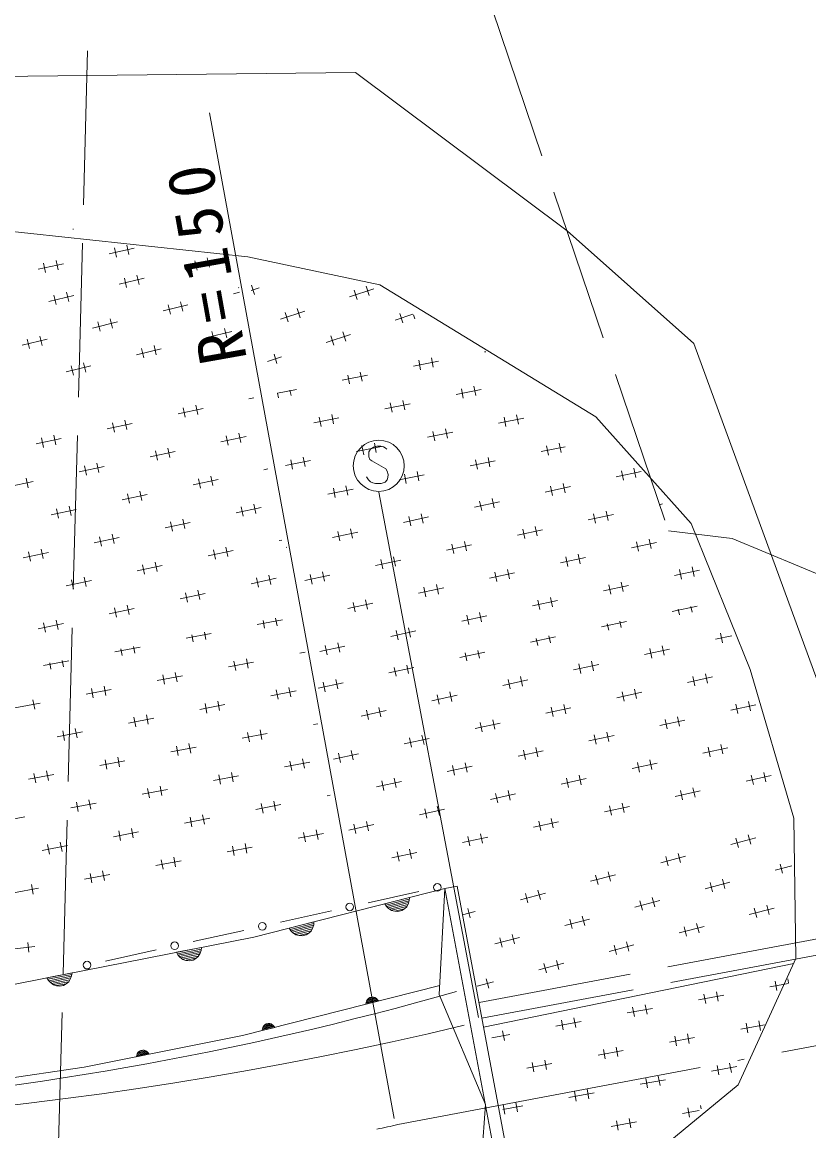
# Model space of a CAD drawing. Units: millimetres, scale not verified. Extents: x -23078 to 616922, y -205489 to 154511.
# Drawn here: x 144433 to 175126, y 47838 to 91067 of the extents above; entities that cross this region are included whole.
import ezdxf

# ---------------------------------------------------------------- set-up
doc = ezdxf.new("R2010")
doc.units = ezdxf.units.MM
doc.header["$LTSCALE"] = 1000
doc.linetypes.add('DASHED', pattern=[7.5, 6, -1.5])
doc.linetypes.add('LONG_DASHED_DOTTED', pattern=[15.25, 12, -1.5, 0.25, -1.5])
doc.layers.add('S-BGD', color=7, linetype='Continuous', lineweight=13)
doc.styles.add('ＭＳ ゴシック', font='')
doc.styles.get('ＭＳ ゴシック').set_extended_font_data('MS Gothic')

msp = doc.modelspace()

# ---------------------------------------------------------------- linework, layer by layer
at = {"layer": 'S-BGD', "linetype": 'DASHED'}
for p, q in [((162781, 91545), (169646, 71239)), ((146987, 89945), (145804, 45400)), ((169646, 71239), (172139, 70928)), ((172139, 70928), (189175, 63864)), ((162259, 52838), (249561, 69301)), ((162374, 52229), (249671, 68692))]:
    msp.add_line(p, q, dxfattribs=at)
at = {"layer": 'S-BGD'}
for p, q in [((143390, 88951), (157437, 89105)), ((157437, 89105), (165695, 82931)), ((158950, 48317), (151737, 87530)), ((146429, 82984), (146424, 83006)), ((143544, 82961), (153236, 81920)), ((165695, 82931), (170634, 78532)), ((148804, 82249), (147827, 82036)), ((148112, 81904), (148032, 82270)), ((148521, 82377), (148601, 82010)), ((145757, 81774), (145837, 81408)), ((151942, 81754), (150970, 81517)), ((151258, 81392), (151169, 81756)), ((151655, 81875), (151744, 81510)), ((153236, 81920), (158384, 80825)), ((146041, 81647), (145064, 81434)), ((145348, 81301), (145269, 81668)), ((149194, 81084), (148222, 80848)), ((148510, 80722), (148421, 81087)), ((148907, 81205), (148996, 80841)), ((146446, 80415), (145474, 80178)), ((145762, 80053), (145673, 80417)), ((146159, 80535), (146248, 80171)), ((152911, 80535), (152679, 80478)), ((152881, 80703), (152878, 80717)), ((153682, 80708), (153368, 80606)), ((153387, 80807), (153503, 80450)), ((158154, 80670), (157203, 80362)), ((157499, 80258), (157384, 80615)), ((157859, 80769), (157975, 80412)), ((158384, 80825), (166817, 75678)), ((150902, 80045), (149931, 79808)), ((150219, 79683), (150130, 80047)), ((150616, 80166), (150704, 79801)), ((155463, 79798), (154512, 79490)), ((154808, 79387), (154693, 79743)), ((155168, 79897), (155284, 79541)), ((159676, 79676), (158984, 79452)), ((159280, 79349), (159165, 79705)), ((159706, 79656), (159756, 79503)), ((148154, 79376), (147183, 79139)), ((147471, 79013), (147382, 79378)), ((147868, 79496), (147956, 79132)), ((152325, 79127), (152413, 78762)), ((145406, 78706), (144435, 78469)), ((144723, 78344), (144634, 78708)), ((145120, 78826), (145208, 78462)), ((152611, 79006), (151640, 78769)), ((151928, 78644), (151839, 79008)), ((157244, 78889), (156293, 78581)), ((156590, 78477), (156474, 78834)), ((156950, 78988), (157065, 78631)), ((149863, 78336), (148892, 78100)), ((149180, 77974), (149091, 78339)), ((149577, 78457), (149665, 78093)), ((170634, 78532), (178900, 55976)), ((154554, 78017), (154006, 77840)), ((154259, 78116), (154374, 77759)), ((160679, 77850), (159698, 77655)), ((159981, 77517), (159908, 77885)), ((160398, 77983), (160471, 77615)), ((162528, 78218), (162473, 78207)), ((147115, 77667), (146144, 77430)), ((146431, 77305), (146343, 77669)), ((146828, 77787), (146917, 77423)), ((157625, 77426), (157697, 77063)), ((157905, 77298), (156924, 77103)), ((157207, 76965), (157140, 77302)), ((155131, 76746), (154389, 76599)), ((154433, 76414), (154395, 76600)), ((154881, 76724), (154923, 76511)), ((162342, 76739), (161361, 76544)), ((161644, 76406), (161570, 76774)), ((162061, 76872), (162134, 76504)), ((151209, 76133), (151287, 75766)), ((153469, 76424), (153280, 76384)), ((159568, 76187), (158587, 75992)), ((158870, 75854), (158796, 76222)), ((159287, 76320), (159360, 75952)), ((151492, 76004), (150514, 75796)), ((150798, 75662), (150720, 76029)), ((156096, 75303), (156022, 75670)), ((156513, 75768), (156586, 75400)), ((163307, 75295), (163233, 75663)), ((163724, 75760), (163797, 75393)), ((166817, 75678), (170536, 71516)), ((148725, 75417), (147747, 75209)), ((148031, 75075), (147953, 75442)), ((148442, 75546), (148520, 75179)), ((156794, 75635), (155813, 75440)), ((164005, 75628), (163024, 75433)), ((145958, 74830), (144980, 74622)), ((145264, 74488), (145186, 74855)), ((145675, 74959), (145753, 74592)), ((153169, 74914), (152191, 74707)), ((152475, 74573), (152397, 74939)), ((152886, 75043), (152964, 74676)), ((161231, 75076), (160250, 74881)), ((160533, 74743), (160459, 75111)), ((160950, 75209), (161023, 74841)), ((150119, 74456), (150197, 74089)), ((158457, 74524), (157476, 74329)), ((157758, 74191), (157685, 74559)), ((158026, 74419), (157961, 74309)), ((158136, 74494), (158026, 74419)), ((158266, 74529), (158136, 74494)), ((158176, 74657), (158249, 74289)), ((158421, 74529), (158266, 74529)), ((158526, 74509), (158421, 74529)), ((158601, 74474), (158526, 74509)), ((158656, 74414), (158601, 74474)), ((165624, 74508), (164687, 74322)), ((164970, 74184), (164896, 74552)), ((165387, 74649), (165460, 74281)), ((150402, 74327), (149424, 74119)), ((149708, 73985), (149630, 74352)), ((155683, 73972), (154702, 73777)), ((154984, 73640), (154911, 74007)), ((155402, 74105), (155475, 73737)), ((157961, 74309), (157956, 74194)), ((157956, 74194), (157961, 74119)), ((157961, 74119), (158001, 74019)), ((158001, 74019), (158071, 73964)), ((158071, 73964), (158616, 73649)), ((162894, 73965), (161913, 73770)), ((162195, 73632), (162122, 74000)), ((162613, 74097), (162686, 73730)), ((147635, 73740), (146657, 73532)), ((146941, 73398), (146863, 73765)), ((147352, 73869), (147430, 73502)), ((154019, 73649), (153868, 73617)), ((158616, 73649), (158676, 73559)), ((158676, 73559), (158716, 73434)), ((159839, 73546), (159912, 73178)), ((168587, 73548), (167609, 73339)), ((167893, 73205), (167815, 73572)), ((168304, 73677), (168382, 73310)), ((144868, 73153), (143890, 72945)), ((144585, 73282), (144663, 72915)), ((152079, 73237), (151101, 73030)), ((151385, 72896), (151307, 73262)), ((151796, 73366), (151874, 72999)), ((157941, 73219), (157871, 73334)), ((158021, 73144), (157941, 73219)), ((158116, 73099), (158021, 73144)), ((158216, 73084), (158116, 73099)), ((158446, 73084), (158216, 73084)), ((158601, 73129), (158446, 73084)), ((158671, 73219), (158601, 73129)), ((158706, 73314), (158671, 73219)), ((158716, 73434), (158706, 73314)), ((160120, 73413), (159139, 73218)), ((159421, 73080), (159348, 73448)), ((165538, 73085), (165617, 72718)), ((149312, 72650), (148334, 72442)), ((148618, 72309), (148540, 72675)), ((149029, 72779), (149107, 72412)), ((157346, 72861), (156365, 72666)), ((156647, 72528), (156574, 72896)), ((157065, 72994), (157138, 72626)), ((158346, 72747), (162238, 52263)), ((165821, 72956), (164843, 72747)), ((165128, 72614), (165049, 72980)), ((153473, 72276), (153551, 71910)), ((163055, 72365), (162078, 72156)), ((162362, 72022), (162283, 72389)), ((162772, 72493), (162851, 72127)), ((169420, 72280), (169288, 72252)), ((146545, 72063), (145567, 71855)), ((145851, 71721), (145773, 72088)), ((146262, 72192), (146340, 71825)), ((153756, 72147), (152778, 71940)), ((153062, 71806), (152984, 72173)), ((160290, 71773), (159312, 71564)), ((159596, 71430), (159517, 71797)), ((160006, 71902), (160085, 71535)), ((167500, 71869), (166522, 71660)), ((166806, 71527), (166728, 71893)), ((167217, 71998), (167295, 71631)), ((150989, 71560), (150011, 71353)), ((150295, 71219), (150217, 71586)), ((150706, 71689), (150784, 71322)), ((164451, 71406), (164529, 71040)), ((170536, 71516), (172836, 65821)), ((148222, 70973), (147244, 70765)), ((147528, 70632), (147450, 70998)), ((147939, 71102), (148017, 70735)), ((157524, 71181), (156546, 70972)), ((156830, 70839), (156752, 71205)), ((157241, 71310), (157319, 70943)), ((164734, 71278), (163756, 71068)), ((164040, 70935), (163962, 71302)), ((168896, 70911), (168974, 70544)), ((145172, 70515), (145250, 70148)), ((152666, 70470), (151688, 70263)), ((151972, 70129), (151894, 70496)), ((152383, 70599), (152461, 70233)), ((154570, 70874), (154455, 70850)), ((154758, 70590), (154739, 70586)), ((161968, 70686), (160990, 70477)), ((161275, 70343), (161196, 70710)), ((161685, 70815), (161764, 70448)), ((169179, 70782), (168201, 70573)), ((168485, 70440), (168407, 70806)), ((145455, 70386), (144477, 70178)), ((144761, 70044), (144683, 70411)), ((159202, 70094), (158225, 69885)), ((158509, 69752), (158430, 70118)), ((158919, 70223), (158998, 69856)), ((166413, 70191), (165435, 69981)), ((165719, 69848), (165641, 70215)), ((166130, 70319), (166208, 69952)), ((149899, 69883), (148921, 69676)), ((149205, 69542), (149127, 69909)), ((149616, 70012), (149694, 69645)), ((156153, 69631), (156232, 69264)), ((163647, 69599), (162669, 69390)), ((162953, 69256), (162875, 69623)), ((163364, 69727), (163442, 69361)), ((170858, 69695), (169880, 69486)), ((170164, 69353), (170085, 69719)), ((170574, 69824), (170653, 69457)), ((147132, 69296), (146154, 69089)), ((146438, 68955), (146360, 69321)), ((146849, 69425), (146927, 69058)), ((154343, 69381), (153365, 69173)), ((153649, 69039), (153571, 69406)), ((154060, 69510), (154138, 69143)), ((156437, 69503), (155459, 69293)), ((155743, 69160), (155665, 69527)), ((167809, 69232), (167887, 68865)), ((151576, 68793), (150598, 68586)), ((150882, 68452), (150804, 68819)), ((151293, 68922), (151371, 68556)), ((160881, 69007), (159903, 68798)), ((160188, 68664), (160109, 69031)), ((160598, 69136), (160677, 68769)), ((168092, 69104), (167114, 68894)), ((167398, 68761), (167320, 69128)), ((148526, 68335), (148604, 67969)), ((158115, 68415), (157138, 68206)), ((157422, 68073), (157343, 68439)), ((157832, 68544), (157911, 68177)), ((165326, 68512), (164348, 68303)), ((164632, 68169), (164554, 68536)), ((165043, 68640), (165121, 68274)), ((148809, 68206), (147831, 67999)), ((148115, 67865), (148037, 68232)), ((162560, 67920), (161582, 67711)), ((161866, 67577), (161788, 67944)), ((162277, 68049), (162355, 67682)), ((170775, 68299), (169797, 68087)), ((170082, 67955), (170033, 68181)), ((170522, 68282), (170570, 68060)), ((146043, 67619), (145064, 67412)), ((145348, 67278), (145271, 67644)), ((145760, 67748), (145837, 67381)), ((154588, 67769), (153606, 67580)), ((153887, 67441), (153831, 67734)), ((154321, 67831), (154378, 67535)), ((159511, 67457), (159589, 67090)), ((168010, 67700), (167033, 67489)), ((167317, 67356), (167262, 67611)), ((167752, 67712), (167806, 67462)), ((151810, 67236), (150828, 67047)), ((151109, 66908), (151057, 67183)), ((151547, 67280), (151600, 67002)), ((159794, 67328), (158816, 67119)), ((159101, 66986), (159022, 67352)), ((165246, 67102), (164269, 66890)), ((164553, 66757), (164492, 67041)), ((164981, 67141), (165042, 66863)), ((172117, 67143), (171479, 67004)), ((171763, 66872), (171684, 67238)), ((149032, 66703), (148050, 66515)), ((148332, 66375), (148282, 66632)), ((148773, 66729), (148823, 66469)), ((157028, 66737), (156050, 66528)), ((156335, 66394), (156256, 66761)), ((156745, 66865), (156824, 66499)), ((169692, 66617), (168714, 66406)), ((168999, 66273), (168920, 66639)), ((169408, 66745), (169488, 66379)), ((146255, 66170), (145272, 65982)), ((145998, 66179), (146045, 65936)), ((152765, 65785), (152694, 66154)), ((153185, 66248), (153256, 65880)), ((155479, 66500), (155261, 66458)), ((162482, 66503), (161504, 66291)), ((161789, 66158), (161721, 66470)), ((162211, 66571), (162277, 66264)), ((166644, 66147), (166723, 65780)), ((145554, 65842), (145508, 66081)), ((150407, 65715), (150478, 65347)), ((153465, 66113), (152483, 65925)), ((159717, 65904), (158740, 65692)), ((159024, 65560), (158951, 65900)), ((159440, 66001), (159513, 65665)), ((166927, 66019), (165950, 65807)), ((166235, 65674), (166155, 66041)), ((172836, 65821), (174537, 60027)), ((150688, 65580), (149706, 65392)), ((149987, 65253), (149916, 65621)), ((156953, 65305), (155976, 65094)), ((156260, 64961), (156181, 65327)), ((156670, 65430), (156749, 65067)), ((164163, 65420), (163186, 65208)), ((163470, 65076), (163391, 65442)), ((163880, 65548), (163959, 65181)), ((171373, 65535), (170396, 65323)), ((170680, 65190), (170601, 65557)), ((171090, 65663), (171169, 65296)), ((147910, 65048), (146928, 64859)), ((147209, 64720), (147138, 65088)), ((147629, 65182), (147700, 64814)), ((155121, 64991), (154139, 64803)), ((154420, 64663), (154349, 65031)), ((154840, 65126), (154911, 64757)), ((161115, 64949), (161195, 64583)), ((168609, 64936), (167632, 64724)), ((167916, 64591), (167837, 64958)), ((168325, 65064), (168405, 64697)), ((145132, 64515), (144150, 64326)), ((144852, 64649), (144922, 64281)), ((152343, 64458), (151361, 64270)), ((151642, 64130), (151572, 64498)), ((152063, 64593), (152133, 64224)), ((161399, 64821), (160421, 64610)), ((160706, 64477), (160627, 64843)), ((165561, 64465), (165640, 64099)), ((173055, 64452), (172077, 64240)), ((172362, 64107), (172283, 64474)), ((172771, 64580), (172851, 64213)), ((149285, 64060), (149355, 63691)), ((158634, 64223), (157657, 64011)), ((157942, 63878), (157862, 64245)), ((158351, 64350), (158430, 63984)), ((165845, 64337), (164867, 64125)), ((165152, 63993), (165072, 64359)), ((170007, 63981), (170086, 63614)), ((149565, 63925), (148583, 63737)), ((148864, 63597), (148794, 63966)), ((155965, 63713), (155794, 63680)), ((163080, 63738), (162103, 63527)), ((162387, 63394), (162308, 63760)), ((162797, 63866), (162876, 63500)), ((170290, 63853), (169313, 63641)), ((169598, 63509), (169518, 63875)), ((146787, 63392), (145805, 63204)), ((146087, 63064), (146016, 63433)), ((146507, 63527), (146578, 63159)), ((153998, 63336), (153016, 63147)), ((153298, 63008), (153227, 63376)), ((153718, 63470), (153789, 63102)), ((160316, 63140), (159339, 62928)), ((159623, 62795), (159544, 63162)), ((160032, 63268), (160112, 62901)), ((167526, 63254), (166549, 63043)), ((166833, 62910), (166754, 63276)), ((167243, 63382), (167322, 63016)), ((151221, 62803), (150238, 62614)), ((150520, 62475), (150449, 62843)), ((150940, 62937), (151011, 62569)), ((164478, 62784), (164558, 62417)), ((171972, 62770), (170995, 62559)), ((171279, 62426), (171200, 62792)), ((171688, 62898), (171768, 62532)), ((148443, 62270), (147461, 62081)), ((147742, 61942), (147671, 62310)), ((148162, 62404), (148233, 62036)), ((154953, 61885), (154882, 62254)), ((155373, 62348), (155444, 61979)), ((157552, 62541), (156574, 62329)), ((156859, 62197), (156779, 62563)), ((157268, 62669), (157347, 62302)), ((164762, 62656), (163784, 62444)), ((164069, 62311), (163990, 62678)), ((168924, 62299), (169004, 61933)), ((145385, 61872), (145455, 61503)), ((155654, 62213), (154672, 62025)), ((161997, 62057), (161020, 61845)), ((161305, 61712), (161225, 62079)), ((161714, 62185), (161793, 61818)), ((169208, 62172), (168230, 61960)), ((168515, 61827), (168435, 62194)), ((145665, 61737), (144683, 61549)), ((144964, 61409), (144894, 61777)), ((152876, 61680), (151894, 61492)), ((152175, 61352), (152104, 61721)), ((152595, 61815), (152666, 61447)), ((159233, 61458), (158256, 61247)), ((158540, 61114), (158461, 61480)), ((158950, 61586), (159029, 61220)), ((166443, 61573), (165466, 61361)), ((165751, 61228), (165671, 61595)), ((166160, 61701), (166239, 61334)), ((173654, 61687), (172676, 61476)), ((172961, 61343), (172881, 61710)), ((173370, 61815), (173449, 61449)), ((150098, 61147), (149116, 60959)), ((149397, 60819), (149327, 61188)), ((149818, 61282), (149888, 60914)), ((163679, 60974), (162702, 60762)), ((162986, 60630), (162907, 60996)), ((163396, 61102), (163475, 60736)), ((170889, 61089), (169912, 60877)), ((170196, 60744), (170117, 61111)), ((170606, 61217), (170685, 60850)), ((147320, 60614), (146338, 60426)), ((146620, 60287), (146549, 60655)), ((147040, 60749), (147111, 60381)), ((154531, 60558), (153549, 60369)), ((153830, 60230), (153760, 60598)), ((154251, 60692), (154321, 60324)), ((156451, 60926), (156327, 60902)), ((167841, 60618), (167921, 60251)), ((151473, 60160), (151544, 59791)), ((160915, 60375), (159937, 60164)), ((160222, 60031), (160143, 60397)), ((160631, 60503), (160711, 60137)), ((168125, 60490), (167148, 60278)), ((167432, 60146), (167353, 60512)), ((144543, 60082), (143560, 59893)), ((151753, 60025), (150771, 59837)), ((151053, 59697), (150982, 60065)), ((158150, 59777), (157173, 59565)), ((157458, 59432), (157378, 59799)), ((157867, 59905), (157946, 59538)), ((165361, 59891), (164383, 59680)), ((164668, 59547), (164588, 59913)), ((165077, 60019), (165156, 59653)), ((174537, 60027), (174625, 54551)), ((148976, 59492), (147994, 59304)), ((148275, 59164), (148204, 59532)), ((148695, 59627), (148766, 59258)), ((156187, 59435), (155204, 59247)), ((155486, 59108), (155415, 59476)), ((155906, 59570), (155977, 59202)), ((162596, 59293), (161619, 59081)), ((161903, 58948), (161824, 59315)), ((162313, 59420), (162392, 59054)), ((173053, 59262), (172085, 59007)), ((172376, 58887), (172280, 59250)), ((172764, 59377), (172859, 59014)), ((146198, 58959), (145216, 58771)), ((145497, 58631), (145426, 59000)), ((145917, 59094), (145988, 58725)), ((153409, 58903), (152427, 58714)), ((152708, 58575), (152637, 58943)), ((153128, 59037), (153199, 58669)), ((159548, 58822), (159628, 58455)), ((150631, 58370), (149649, 58181)), ((149930, 58042), (149860, 58410)), ((150351, 58504), (150421, 58136)), ((159832, 58694), (158855, 58482)), ((159139, 58349), (159060, 58716)), ((170317, 58543), (169350, 58288)), ((169640, 58168), (169545, 58531)), ((170028, 58658), (170124, 58295)), ((147573, 57971), (147643, 57603)), ((167293, 57939), (167388, 57576)), ((174468, 58171), (173813, 57999)), ((174103, 57879), (174007, 58242)), ((147853, 57837), (146871, 57648)), ((147152, 57509), (147082, 57877)), ((167582, 57824), (166614, 57569)), ((166904, 57449), (166809, 57812)), ((172044, 57534), (171077, 57280)), ((171367, 57160), (171272, 57523)), ((171755, 57650), (171851, 57287)), ((145075, 57304), (144093, 57115)), ((144795, 57438), (144866, 57070)), ((153469, 55392), (160927, 57290)), ((157933, 56730), (159915, 57169)), ((160927, 57290), (160704, 53149)), ((160927, 57290), (161409, 57380)), ((163777, 42064), (160927, 57290)), ((161409, 57380), (164259, 42154)), ((164846, 57105), (163879, 56851)), ((164169, 56730), (164074, 57093)), ((164557, 57220), (164653, 56857)), ((158578, 56692), (159547, 56939)), ((158643, 56590), (158578, 56692)), ((159538, 56872), (158618, 56638)), ((158657, 56583), (159530, 56805)), ((159509, 56735), (158712, 56533)), ((158771, 56483), (159476, 56663)), ((159505, 56709), (159438, 56578)), ((159537, 56817), (159505, 56709)), ((159547, 56939), (159537, 56817)), ((169309, 56815), (168342, 56561)), ((168632, 56441), (168536, 56804)), ((169020, 56931), (169115, 56568)), ((173483, 56641), (173578, 56279)), ((154516, 55972), (156498, 56412)), ((158725, 56510), (158643, 56590)), ((158847, 56428), (158725, 56510)), ((159433, 56587), (158847, 56438)), ((158968, 56397), (158847, 56428)), ((159091, 56389), (158968, 56397)), ((158976, 56406), (159337, 56498)), ((159241, 56428), (159091, 56389)), ((159346, 56493), (159241, 56428)), ((159438, 56578), (159346, 56493)), ((162110, 56386), (161609, 56254)), ((161822, 56501), (161917, 56138)), ((166284, 56212), (166380, 55849)), ((173772, 56526), (172804, 56272)), ((173094, 56152), (172999, 56514)), ((154849, 55743), (155818, 55990)), ((155809, 55923), (154888, 55689)), ((154928, 55634), (155800, 55856)), ((155779, 55787), (154982, 55584)), ((155807, 55869), (155776, 55760)), ((155818, 55990), (155807, 55869)), ((166573, 56096), (165606, 55842)), ((165896, 55722), (165801, 56085)), ((171036, 55807), (170069, 55553)), ((170359, 55433), (170264, 55795)), ((170747, 55922), (170843, 55560)), ((143362, 53406), (153469, 55392)), ((151099, 55215), (153081, 55654)), ((154913, 55641), (154849, 55743)), ((154996, 55561), (154913, 55641)), ((155117, 55479), (154996, 55561)), ((155041, 55534), (155746, 55714)), ((155703, 55638), (155117, 55489)), ((155239, 55448), (155117, 55479)), ((155362, 55440), (155239, 55448)), ((155246, 55458), (155607, 55549)), ((155512, 55479), (155362, 55440)), ((155617, 55544), (155512, 55479)), ((155708, 55629), (155617, 55544)), ((155776, 55760), (155708, 55629)), ((163838, 55377), (162871, 55123)), ((163161, 55003), (163065, 55366)), ((163549, 55493), (163644, 55130)), ((143932, 54908), (144926, 55020)), ((144656, 55181), (144698, 54808)), ((150451, 54799), (151432, 54992)), ((151420, 54926), (150488, 54743)), ((151432, 54992), (151415, 54871)), ((168300, 55088), (167333, 54834)), ((167623, 54714), (167528, 55076)), ((168012, 55204), (168107, 54841)), ((147682, 54457), (149664, 54896)), ((150510, 54694), (150451, 54799)), ((150588, 54609), (150510, 54694)), ((150524, 54686), (151407, 54860)), ((151383, 54791), (150576, 54633)), ((150705, 54520), (150588, 54609)), ((150632, 54580), (151346, 54720)), ((151299, 54647), (150705, 54531)), ((150824, 54483), (150705, 54520)), ((150947, 54469), (150824, 54483)), ((150833, 54492), (151198, 54564)), ((151099, 54498), (150947, 54469)), ((151207, 54558), (151099, 54498)), ((151303, 54638), (151207, 54558)), ((151378, 54765), (151303, 54638)), ((151415, 54871), (151378, 54765)), ((165276, 54485), (165371, 54122)), ((174625, 54551), (172370, 49630)), ((162438, 51885), (174537, 54358)), ((165565, 54369), (164598, 54115)), ((164888, 53995), (164793, 54357)), ((145398, 53806), (146379, 53999)), ((145457, 53701), (145398, 53806)), ((146366, 53933), (145434, 53750)), ((145534, 53616), (145457, 53701)), ((145471, 53693), (146354, 53867)), ((146329, 53798), (145522, 53640)), ((145651, 53527), (145534, 53616)), ((145578, 53587), (146292, 53727)), ((146245, 53654), (145652, 53538)), ((146250, 53645), (146153, 53565)), ((146324, 53772), (146250, 53645)), ((146362, 53878), (146324, 53772)), ((146379, 53999), (146362, 53878)), ((162829, 53650), (162181, 53480)), ((162541, 53766), (162636, 53403)), ((173884, 53310), (173817, 53679)), ((174309, 53769), (174339, 53604)), ((145771, 53490), (145651, 53527)), ((145893, 53475), (145771, 53490)), ((145779, 53499), (146145, 53571)), ((146045, 53505), (145893, 53475)), ((146153, 53565), (146045, 53505)), ((160724, 53509), (153027, 51552)), ((171526, 53259), (171594, 52890)), ((174327, 53584), (173604, 53452)), ((158331, 52901), (157846, 52777)), ((157846, 52777), (157851, 52838)), ((157850, 52811), (158311, 52928)), ((157851, 52838), (157867, 52892)), ((158291, 52955), (157855, 52844)), ((157865, 52879), (158264, 52980)), ((157867, 52892), (157901, 52958)), ((158234, 53005), (157882, 52916)), ((157901, 52958), (157947, 53000)), ((157903, 52953), (158196, 53028)), ((157947, 53000), (157999, 53033)), ((158132, 53044), (157951, 52998)), ((157999, 53033), (158074, 53052)), ((158074, 53052), (158136, 53048)), ((158136, 53048), (158196, 53033)), ((158196, 53033), (158257, 52992)), ((158257, 52992), (158298, 52952)), ((158298, 52952), (158331, 52901)), ((160704, 53149), (162513, 48870)), ((168744, 52750), (168812, 52381)), ((171806, 53122), (170822, 52942)), ((171102, 52800), (171035, 53169)), ((169023, 52613), (168040, 52433)), ((168320, 52291), (168252, 52660)), ((153807, 51783), (154268, 51900)), ((154248, 51927), (153812, 51816)), ((153822, 51851), (154221, 51953)), ((153824, 51865), (153858, 51930)), ((154191, 51977), (153839, 51888)), ((153858, 51930), (153903, 51972)), ((153860, 51925), (154153, 52000)), ((153903, 51972), (153956, 52005)), ((154089, 52016), (153908, 51970)), ((153956, 52005), (154031, 52024)), ((154031, 52024), (154092, 52021)), ((154092, 52021), (154153, 52005)), ((154153, 52005), (154214, 51964)), ((154214, 51964), (154255, 51924)), ((154255, 51924), (154287, 51873)), ((166241, 52104), (165258, 51923)), ((165538, 51782), (165470, 52150)), ((165962, 52241), (166030, 51872)), ((173396, 51976), (172468, 51806)), ((172748, 51664), (172680, 52033)), ((173172, 52123), (173240, 51754)), ((153027, 51552), (146848, 50317)), ((154287, 51873), (153803, 51750)), ((153803, 51750), (153808, 51810)), ((153808, 51810), (153824, 51865)), ((163459, 51594), (162758, 51466)), ((163180, 51731), (163247, 51362)), ((170669, 51477), (169686, 51296)), ((169966, 51155), (169898, 51523)), ((170390, 51614), (170458, 51245)), ((167184, 50645), (167116, 51014)), ((167608, 51104), (167675, 50735)), ((149385, 50824), (148895, 50726)), ((148895, 50726), (148903, 50786)), ((148901, 50759), (149367, 50852)), ((148903, 50786), (148922, 50840)), ((149348, 50880), (148907, 50792)), ((148919, 50826), (149322, 50907)), ((148922, 50840), (148959, 50903)), ((149294, 50933), (148938, 50862)), ((148959, 50903), (149007, 50943)), ((148961, 50898), (149258, 50958)), ((149007, 50943), (149061, 50973)), ((149194, 50977), (149011, 50940)), ((149061, 50973), (149137, 50988)), ((149137, 50988), (149198, 50982)), ((149198, 50982), (149258, 50963)), ((149258, 50963), (149316, 50919)), ((149316, 50919), (149355, 50877)), ((149355, 50877), (149385, 50824)), ((164826, 50595), (164893, 50226)), ((167887, 50967), (166903, 50787)), ((146848, 50317), (140802, 49434)), ((165105, 50458), (164121, 50278)), ((164401, 50136), (164334, 50505)), ((172315, 50340), (171331, 50160)), ((171612, 50018), (171544, 50387)), ((172036, 50477), (172103, 50108)), ((169533, 49831), (168549, 49651)), ((168829, 49509), (168762, 49878)), ((169254, 49968), (169321, 49599)), ((166751, 49321), (165767, 49141)), ((166047, 48999), (165980, 49368)), ((166471, 49458), (166539, 49089)), ((172370, 49630), (167128, 45325)), ((162513, 48870), (162198, 44476)), ((163265, 48490), (163197, 48859)), ((163689, 48949), (163757, 48580)), ((163968, 48812), (163185, 48669)), ((170841, 48633), (170195, 48514)), ((170475, 48372), (170408, 48741)), ((170899, 48831), (170924, 48696)), ((168396, 48185), (167413, 48005)), ((167693, 47863), (167625, 48232)), ((168117, 48322), (168185, 47953))]:
    msp.add_line(p, q, dxfattribs=at)
at = {"layer": 'S-BGD', "linetype": 'LONG_DASHED_DOTTED'}
msp.add_line((159092, 48081), (337113, 81622), dxfattribs=at)
at = {"layer": 'S-BGD'}
for centre, radius in [((158346, 73768), 995), ((160633, 57328), 149), ((157216, 56571), 149), ((153799, 55813), 149), ((150382, 55055), 149), ((146965, 54298), 149)]:
    msp.add_circle(centre, radius, dxfattribs=at)
for centre, radius, start, end in [((127033, 196689), 148824, 248.16016, 283.46335), ((126759, 174050), 125639, 261.87155, 285.99626), ((126562, 195917), 154772, 248.26376, 283.35023), ((126946, 192803), 148250, 282.20074, 282.52307)]:
    msp.add_arc(centre, radius, start, end, dxfattribs=at)

# ---------------------------------------------------------------- texts
at = {"layer": 'S-BGD', "insert": (153236, 77926), "char_height": 1833, "attachment_point": 7, "rotation": 100.1, "style": 'ＭＳ ゴシック'}
msp.add_mtext('\\T1.32;R=150', dxfattribs=at)

doc.saveas('drawing.dxf')
